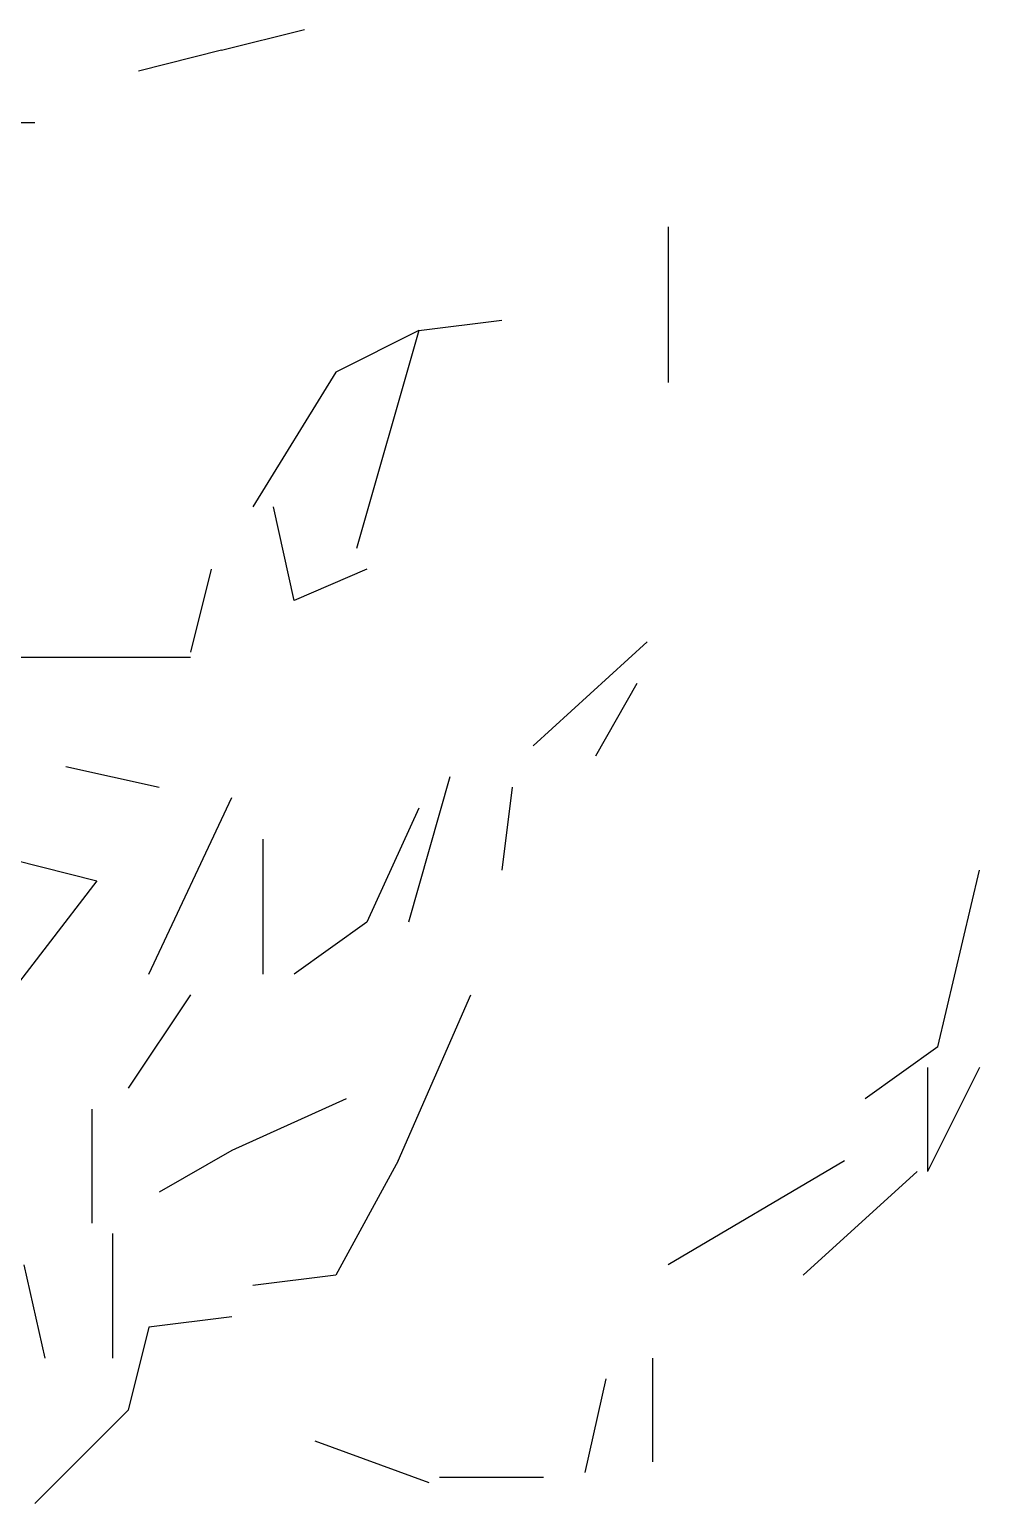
# Model space of a CAD drawing. Header units: metres. Extents: x -2.5 to 2, y 0 to 11.
# Drawn here: x 0.164 to 0.627, y 10.056 to 10.775 of the extents above; entities that cross this region are included whole.
import ezdxf

# ---------------------------------------------------------------- set-up
doc = ezdxf.new("R2010")
doc.units = ezdxf.units.M
doc.header["$LTSCALE"] = 0.2

msp = doc.modelspace()

# ---------------------------------------------------------------- linework, layer by layer
at = {"linetype": 'Continuous'}
for p, q in [((0.25756, 10.7651), (0.29809, 10.77523)), ((0.25756, 10.7651), (0.29809, 10.77523)), ((0.25756, 10.7651), (0.29809, 10.77523)), ((0.25756, 10.7651), (0.29809, 10.77523)), ((0.25756, 10.7651), (0.21704, 10.75497)), ((0.25756, 10.7651), (0.21704, 10.75497)), ((0.25756, 10.7651), (0.21704, 10.75497)), ((0.25756, 10.7651), (0.21704, 10.75497)), ((0.25756, 10.7651), (0.21704, 10.75497)), ((0.25756, 10.7651), (0.21704, 10.75497)), ((0.25756, 10.7651), (0.21704, 10.75497)), ((0.25756, 10.7651), (0.21704, 10.75497)), ((0.25756, 10.7651), (0.21704, 10.75497)), ((0.25756, 10.7651), (0.21704, 10.75497)), ((0.25756, 10.7651), (0.21704, 10.75497)), ((0.25756, 10.7651), (0.21704, 10.75497)), ((0.25756, 10.7651), (0.21704, 10.75497)), ((0.25756, 10.7651), (0.21704, 10.75497)), ((0.25756, 10.7651), (0.21704, 10.75497)), ((0.16637, 10.72964), (0.10558, 10.72964)), ((0.16637, 10.72964), (0.10558, 10.72964)), ((0.4754, 10.67898), (0.4754, 10.60299)), ((0.35381, 10.62832), (0.39433, 10.63338)), ((0.35381, 10.62832), (0.39433, 10.63338)), ((0.35381, 10.62832), (0.31328, 10.60806)), ((0.35381, 10.62832), (0.31328, 10.60806)), ((0.35381, 10.62832), (0.32342, 10.52193)), ((0.35381, 10.62832), (0.32342, 10.52193)), ((0.35381, 10.62832), (0.32342, 10.52193)), ((0.31328, 10.60806), (0.27276, 10.5422)), ((0.31328, 10.60806), (0.27276, 10.5422)), ((0.29301, 10.4966), (0.28289, 10.5422)), ((0.29301, 10.4966), (0.28289, 10.5422)), ((0.29301, 10.4966), (0.28289, 10.5422)), ((0.25249, 10.5118), (0.24237, 10.47127)), ((0.25249, 10.5118), (0.24237, 10.47127)), ((0.32848, 10.5118), (0.29301, 10.4966)), ((0.32848, 10.5118), (0.29301, 10.4966)), ((0.32848, 10.5118), (0.29301, 10.4966)), ((0.40953, 10.42568), (0.46527, 10.47634)), ((0.40953, 10.42568), (0.46527, 10.47634)), ((0.24237, 10.46874), (0.14104, 10.46874)), ((0.24237, 10.46874), (0.14104, 10.46874)), ((0.46019, 10.45608), (0.43994, 10.42062)), ((0.46019, 10.45608), (0.43994, 10.42062)), ((0.18157, 10.41555), (0.22716, 10.40542)), ((0.369, 10.41048), (0.34875, 10.33956)), ((0.369, 10.41048), (0.34875, 10.33956)), ((0.369, 10.41048), (0.34875, 10.33956)), ((0.39941, 10.40542), (0.39433, 10.36489)), ((0.39941, 10.40542), (0.39433, 10.36489)), ((0.39941, 10.40542), (0.39433, 10.36489)), ((0.39941, 10.40542), (0.39433, 10.36489)), ((0.39941, 10.40542), (0.39433, 10.36489)), ((0.39941, 10.40542), (0.39433, 10.36489)), ((0.39941, 10.40542), (0.39433, 10.36489)), ((0.39941, 10.40542), (0.39433, 10.36489)), ((0.39941, 10.40542), (0.39433, 10.36489)), ((0.39941, 10.40542), (0.39433, 10.36489)), ((0.39941, 10.40542), (0.39433, 10.36489)), ((0.39941, 10.40542), (0.39433, 10.36489)), ((0.39941, 10.40542), (0.39433, 10.36489)), ((0.39941, 10.40542), (0.39433, 10.36489)), ((0.39941, 10.40542), (0.39433, 10.36489)), ((0.39941, 10.40542), (0.39433, 10.36489)), ((0.39941, 10.40542), (0.39433, 10.36489)), ((0.39941, 10.40542), (0.39433, 10.36489)), ((0.39941, 10.40542), (0.39433, 10.36489)), ((0.2221, 10.31423), (0.26262, 10.40035)), ((0.2221, 10.31423), (0.26262, 10.40035)), ((0.35381, 10.39529), (0.32848, 10.33956)), ((0.35381, 10.39529), (0.32848, 10.33956)), ((0.35381, 10.39529), (0.32848, 10.33956)), ((0.35381, 10.39529), (0.32848, 10.33956)), ((0.35381, 10.39529), (0.32848, 10.33956)), ((0.35381, 10.39529), (0.32848, 10.33956)), ((0.27782, 10.31423), (0.27782, 10.38009)), ((0.27782, 10.31423), (0.27782, 10.38009)), ((0.15624, 10.36996), (0.19677, 10.35982)), ((0.15624, 10.36996), (0.19677, 10.35982)), ((0.15624, 10.36996), (0.19677, 10.35982)), ((0.15624, 10.36996), (0.19677, 10.35982)), ((0.15624, 10.36996), (0.19677, 10.35982)), ((0.15624, 10.36996), (0.19677, 10.35982)), ((0.15624, 10.36996), (0.19677, 10.35982)), ((0.15624, 10.36996), (0.19677, 10.35982)), ((0.15624, 10.36996), (0.19677, 10.35982)), ((0.19677, 10.35982), (0.1461, 10.29397)), ((0.60711, 10.27877), (0.62737, 10.36489)), ((0.60711, 10.27877), (0.62737, 10.36489)), ((0.60711, 10.27877), (0.62737, 10.36489)), ((0.60711, 10.27877), (0.62737, 10.36489)), ((0.60711, 10.27877), (0.62737, 10.36489)), ((0.32848, 10.33956), (0.29301, 10.31423)), ((0.32848, 10.33956), (0.29301, 10.31423)), ((0.32848, 10.33956), (0.29301, 10.31423)), ((0.32848, 10.33956), (0.29301, 10.31423)), ((0.32848, 10.33956), (0.29301, 10.31423)), ((0.32848, 10.33956), (0.29301, 10.31423)), ((0.32848, 10.33956), (0.29301, 10.31423)), ((0.32848, 10.33956), (0.29301, 10.31423)), ((0.24237, 10.3041), (0.21196, 10.2585)), ((0.24237, 10.3041), (0.21196, 10.2585)), ((0.34367, 10.22304), (0.37914, 10.3041)), ((0.60711, 10.27877), (0.57165, 10.25344)), ((0.60711, 10.27877), (0.57165, 10.25344)), ((0.60711, 10.27877), (0.57165, 10.25344)), ((0.60711, 10.27877), (0.57165, 10.25344)), ((0.60711, 10.27877), (0.57165, 10.25344)), ((0.60711, 10.27877), (0.57165, 10.25344)), ((0.60711, 10.27877), (0.57165, 10.25344)), ((0.60711, 10.27877), (0.57165, 10.25344)), ((0.60204, 10.26864), (0.60204, 10.21798)), ((0.60204, 10.26864), (0.60204, 10.21798)), ((0.62737, 10.26864), (0.60204, 10.21798)), ((0.60204, 10.26864), (0.60204, 10.21798)), ((0.60204, 10.26864), (0.60204, 10.21798)), ((0.60204, 10.26864), (0.60204, 10.21798)), ((0.60204, 10.26864), (0.60204, 10.21798)), ((0.60204, 10.26864), (0.60204, 10.21798)), ((0.60204, 10.26864), (0.60204, 10.21798)), ((0.60204, 10.26864), (0.60204, 10.21798)), ((0.62737, 10.26864), (0.60204, 10.21798)), ((0.60204, 10.26864), (0.60204, 10.21798)), ((0.60204, 10.26864), (0.60204, 10.21798)), ((0.60204, 10.26864), (0.60204, 10.21798)), ((0.62737, 10.26864), (0.60204, 10.21798)), ((0.31834, 10.25344), (0.26262, 10.22811)), ((0.31834, 10.25344), (0.26262, 10.22811)), ((0.31834, 10.25344), (0.26262, 10.22811)), ((0.31834, 10.25344), (0.26262, 10.22811)), ((0.31834, 10.25344), (0.26262, 10.22811)), ((0.31834, 10.25344), (0.26262, 10.22811)), ((0.31834, 10.25344), (0.26262, 10.22811)), ((0.31834, 10.25344), (0.26262, 10.22811)), ((0.31834, 10.25344), (0.26262, 10.22811)), ((0.19424, 10.24837), (0.19424, 10.19265)), ((0.26262, 10.22811), (0.22716, 10.20785)), ((0.26262, 10.22811), (0.22716, 10.20785)), ((0.26262, 10.22811), (0.22716, 10.20785)), ((0.26262, 10.22811), (0.22716, 10.20785)), ((0.26262, 10.22811), (0.22716, 10.20785)), ((0.26262, 10.22811), (0.22716, 10.20785)), ((0.26262, 10.22811), (0.22716, 10.20785)), ((0.26262, 10.22811), (0.22716, 10.20785)), ((0.26262, 10.22811), (0.22716, 10.20785)), ((0.34367, 10.22304), (0.31328, 10.16732)), ((0.34367, 10.22304), (0.31328, 10.16732)), ((0.34367, 10.22304), (0.31328, 10.16732)), ((0.34367, 10.22304), (0.31328, 10.16732)), ((0.34367, 10.22304), (0.31328, 10.16732)), ((0.34367, 10.22304), (0.31328, 10.16732)), ((0.34367, 10.22304), (0.31328, 10.16732)), ((0.34367, 10.22304), (0.31328, 10.16732)), ((0.56151, 10.22304), (0.4754, 10.17238)), ((0.56151, 10.22304), (0.4754, 10.17238)), ((0.56151, 10.22304), (0.4754, 10.17238)), ((0.56151, 10.22304), (0.4754, 10.17238)), ((0.56151, 10.22304), (0.4754, 10.17238)), ((0.56151, 10.22304), (0.4754, 10.17238)), ((0.59698, 10.21798), (0.54126, 10.16732)), ((0.59698, 10.21798), (0.54126, 10.16732)), ((0.59698, 10.21798), (0.54126, 10.16732)), ((0.59698, 10.21798), (0.54126, 10.16732)), ((0.20437, 10.18758), (0.20437, 10.12679)), ((0.17143, 10.12679), (0.1613, 10.17238)), ((0.31328, 10.16732), (0.27276, 10.16225)), ((0.31328, 10.16732), (0.27276, 10.16225)), ((0.31328, 10.16732), (0.27276, 10.16225)), ((0.31328, 10.16732), (0.27276, 10.16225)), ((0.31328, 10.16732), (0.27276, 10.16225)), ((0.31328, 10.16732), (0.27276, 10.16225)), ((0.31328, 10.16732), (0.27276, 10.16225)), ((0.31328, 10.16732), (0.27276, 10.16225)), ((0.26262, 10.14705), (0.2221, 10.14199)), ((0.26262, 10.14705), (0.2221, 10.14199)), ((0.26262, 10.14705), (0.2221, 10.14199)), ((0.26262, 10.14705), (0.2221, 10.14199)), ((0.2221, 10.14199), (0.21196, 10.10146)), ((0.2221, 10.14199), (0.21196, 10.10146)), ((0.2221, 10.14199), (0.21196, 10.10146)), ((0.2221, 10.14199), (0.21196, 10.10146)), ((0.4678, 10.12679), (0.4678, 10.07613)), ((0.4678, 10.12679), (0.4678, 10.07613)), ((0.4678, 10.12679), (0.4678, 10.07613)), ((0.4678, 10.12679), (0.4678, 10.07613)), ((0.445, 10.11666), (0.43486, 10.07107)), ((0.445, 10.11666), (0.43486, 10.07107)), ((0.445, 10.11666), (0.43486, 10.07107)), ((0.445, 10.11666), (0.43486, 10.07107)), ((0.21196, 10.10146), (0.16637, 10.05587)), ((0.21196, 10.10146), (0.16637, 10.05587)), ((0.21196, 10.10146), (0.16637, 10.05587)), ((0.21196, 10.10146), (0.16637, 10.05587)), ((0.35888, 10.066), (0.30315, 10.08626)), ((0.35888, 10.066), (0.30315, 10.08626)), ((0.35888, 10.066), (0.30315, 10.08626)), ((0.4146, 10.06853), (0.36394, 10.06853)), ((0.4146, 10.06853), (0.36394, 10.06853))]:
    msp.add_line(p, q, dxfattribs=at)

doc.saveas('drawing.dxf')
